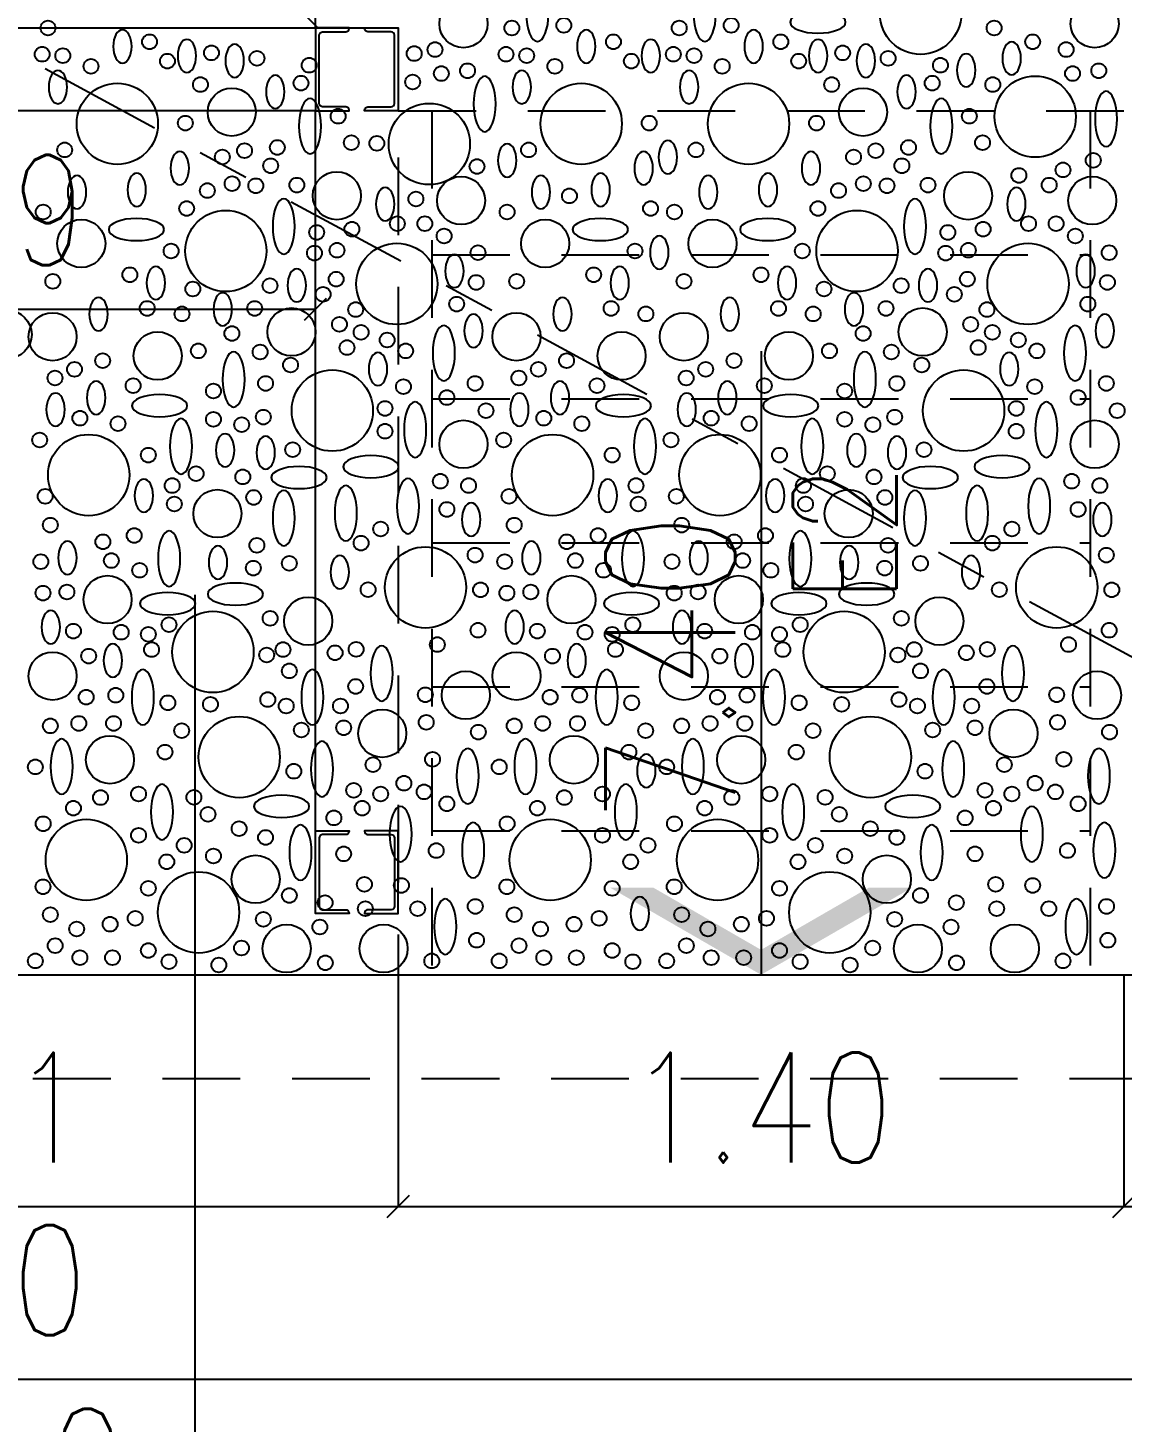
# Model space of a CAD drawing. Extents: x 3 to 114, y 126 to 173.
# Drawn here: x 57.14 to 59.252, y 130.525 to 133.217 of the extents above; entities that cross this region are included whole.
import ezdxf
from ezdxf.enums import TextEntityAlignment as Align

# ---------------------------------------------------------------- set-up
doc = ezdxf.new("R2010")
doc.units = 0
doc.header["$LTSCALE"] = 0.02
doc.header["$MEASUREMENT"] = 0
doc.header["$PDMODE"] = 35
for name, pattern in [('ACAD_ISO10W100', [18, 12, -3, 0, -3]), ('HIDDEN', [9.525, 6.35, -3.175]), ('TRAZOS2', [0.375, 0.25, -0.125])]:
    doc.linetypes.add(name, pattern=pattern)
doc.layers.get('0').update_dxf_attribs({"linetype": 'CONTINUOUS'})
doc.layers.get('Defpoints').update_dxf_attribs({"linetype": 'CONTINUOUS'})
for name, color, linetype in [('-ejes-estruc', 8, 'ACAD_ISO10W100'), ('-LOCAL-TXT', 3, 'CONTINUOUS'), ('10-2-COTA-ACUM-100', 2, 'CONTINUOUS'), ('10-COTA-PARC-100', 4, 'CONTINUOUS'), ('hatch', 252, 'CONTINUOUS'), ('perf', 4, 'CONTINUOUS'), ('piedras', 8, 'CONTINUOUS'), ('PROYECCION', 7, 'HIDDEN'), ('VISTA-3', 8, 'CONTINUOUS')]:
    doc.layers.add(name, color=color, linetype=linetype)
doc.styles.add('COTAS', font='ROMANS.shx', dxfattribs={"width": 0.8})
doc.dimstyles.new('COTA-S-S-2-50', dxfattribs={"dimscale": 0.5, "dimtxt": 0.25, "dimasz": 0.05, "dimexe": 0, "dimexo": 0, "dimgap": 0.1, "dimtad": 1, "dimzin": 4, "dimdsep": 46, "dimtxsty": 'COTAS', "dimblk": 'OBLIQUE', "dimblk1": 'NONE', "dimblk2": 'M2_COTA', "dimcen": 0.1, "dimclrd": 2, "dimclre": 2, "dimclrt": 2, "dimadec": 0, "dimazin": 0, "dimtfac": 1, "dimtix": 1, "dimtmove": 2, "dimatfit": 3, "dimldrblk": 'M2_COTA', "dimfxl": 0, "dimtolj": 1, "dimtzin": 0, "dimarcsym": 0})

# ---------------------------------------------------------------- blocks, each defined once
blk = doc.blocks.new('_OBLIQUE')
at = {"color": 0, "linetype": 'ByBlock'}
blk.add_line((-0.5, -0.5), (0.5, 0.5), dxfattribs=at)
blk = doc.blocks.new('*D19')
at = {"layer": '10-COTA-PARC-100', "color": 2, "lineweight": -2}
for p, q in [((47.95, 131.0687), (47.95, 130.2528)), ((66.05, 131.0687), (66.05, 130.2528)), ((47.95, 130.2528), (66.05, 130.2528))]:
    blk.add_line(p, q, dxfattribs=at)
at = {"layer": 'Defpoints', "color": 0}
for p in [(47.95, 131.0687), (66.05, 131.0687), (66.05, 130.2528)]:
    blk.add_point(p, dxfattribs=at)
at = {"layer": '10-COTA-PARC-100', "color": 2, "lineweight": -2, "xscale": 0.0425, "yscale": 0.0425, "zscale": 0.0425, "rotation": 180}
blk.add_blockref('_OBLIQUE', (47.95, 130.2528), dxfattribs=at)
at = {"layer": '10-COTA-PARC-100', "color": 2, "lineweight": -2, "xscale": 0.0425, "yscale": 0.0425, "zscale": 0.0425}
blk.add_blockref('_OBLIQUE', (66.05, 130.2528), dxfattribs=at)
at = {"layer": '10-COTA-PARC-100', "color": 2, "insert": (57, 130.4441), "char_height": 0.2125, "attachment_point": 5, "style": 'COTAS'}
blk.add_mtext('\\A1;18.10', dxfattribs=at)
blk = doc.blocks.new('_None')
blk = doc.blocks.new('M2_COTA')
for p, q in [((0, 1), (0, -1)), ((-1, 0), (0, 0))]:
    blk.add_line(p, q)
at = {"const_width": 0.2}
blk.add_lwpolyline([(-1, -1), (1, 1)], dxfattribs=at)
blk = doc.blocks.new('FLE-A-ID')
at = {"linetype": 'ByBlock'}
blk.add_line((1.2036, 0), (0, 0), dxfattribs=at)
for points in [[(0.1684, 0.2917), (0.1684, 0.2083), (0, 0), (0.0481, 0)], [(0.1684, -0.2917), (0.1684, -0.2083), (0, 0), (0.0481, 0)]]:
    blk.add_solid(points)
at = {"style": 'COTAS', "width": 0.8}
blk.add_attdef('NUMEJE', (1.2036, 0.2616), '', height=0.2, rotation=180, dxfattribs=at)
blk.add_attdef('ACUTA', text='', height=0.25, rotation=180, dxfattribs=at).set_placement((0.3333, -0.05), align=Align.RIGHT)
blk = doc.blocks.new('*D31')
at = {"layer": '10-COTA-PARC-100', "color": 2, "lineweight": -2}
for p, q in [((53.85, 131.1887), (53.85, 130.6078)), ((60.15, 131.1887), (60.15, 130.6078)), ((53.85, 130.6078), (60.15, 130.6078))]:
    blk.add_line(p, q, dxfattribs=at)
at = {"layer": 'Defpoints', "color": 0}
for p in [(53.85, 131.1887), (60.15, 131.1887), (60.15, 130.6078)]:
    blk.add_point(p, dxfattribs=at)
at = {"layer": '10-COTA-PARC-100', "color": 2, "lineweight": -2, "xscale": 0.0425, "yscale": 0.0425, "zscale": 0.0425, "rotation": 180}
blk.add_blockref('_OBLIQUE', (53.85, 130.6078), dxfattribs=at)
at = {"layer": '10-COTA-PARC-100', "color": 2, "lineweight": -2, "xscale": 0.0425, "yscale": 0.0425, "zscale": 0.0425}
blk.add_blockref('_OBLIQUE', (60.15, 130.6078), dxfattribs=at)
at = {"layer": '10-COTA-PARC-100', "color": 2, "insert": (57, 130.7991), "char_height": 0.2125, "attachment_point": 5, "style": 'COTAS'}
blk.add_mtext('\\A1;6.30', dxfattribs=at)
blk = doc.blocks.new('*D33')
at = {"layer": '10-COTA-PARC-100', "color": 2, "lineweight": -2}
for p, q in [((56.305, 132.3617), (56.305, 132.6739)), ((56.305, 132.6739), (57.695, 132.6739)), ((57.695, 132.3617), (57.695, 132.6739))]:
    blk.add_line(p, q, dxfattribs=at)
at = {"layer": 'Defpoints', "color": 0}
for p in [(57.695, 132.6739), (56.305, 132.3617), (57.695, 132.3617)]:
    blk.add_point(p, dxfattribs=at)
at = {"layer": '10-COTA-PARC-100', "color": 2, "lineweight": -2, "xscale": 0.0425, "yscale": 0.0425, "zscale": 0.0425, "rotation": 180}
blk.add_blockref('_OBLIQUE', (56.305, 132.6739), dxfattribs=at)
at = {"layer": '10-COTA-PARC-100', "color": 2, "lineweight": -2, "xscale": 0.0425, "yscale": 0.0425, "zscale": 0.0425}
blk.add_blockref('_OBLIQUE', (57.695, 132.6739), dxfattribs=at)
at = {"layer": '10-COTA-PARC-100', "color": 2, "insert": (57, 132.8651), "char_height": 0.2125, "attachment_point": 5, "style": 'COTAS'}
blk.add_mtext('\\A1;1.39', dxfattribs=at)
blk = doc.blocks.new('*D38')
at = {"layer": '10-COTA-PARC-100', "color": 2, "lineweight": -2}
for p, q in [((57.855, 131.3887), (57.855, 130.941)), ((56.145, 131.1775), (56.145, 130.941)), ((56.145, 130.941), (57.855, 130.941))]:
    blk.add_line(p, q, dxfattribs=at)
at = {"layer": 'Defpoints', "color": 0}
for p in [(57.855, 131.3887), (56.145, 131.1775), (57.855, 130.941)]:
    blk.add_point(p, dxfattribs=at)
at = {"layer": '10-COTA-PARC-100', "color": 2, "lineweight": -2, "xscale": 0.0425, "yscale": 0.0425, "zscale": 0.0425, "rotation": 180}
blk.add_blockref('_OBLIQUE', (56.145, 130.941), dxfattribs=at)
at = {"layer": '10-COTA-PARC-100', "color": 2, "lineweight": -2, "xscale": 0.0425, "yscale": 0.0425, "zscale": 0.0425}
blk.add_blockref('_OBLIQUE', (57.855, 130.941), dxfattribs=at)
at = {"layer": '10-COTA-PARC-100', "color": 2, "insert": (57, 131.1322), "char_height": 0.2125, "attachment_point": 5, "style": 'COTAS'}
blk.add_mtext('\\A1;1.71', dxfattribs=at)
blk = doc.blocks.new('*D39')
at = {"layer": '10-COTA-PARC-100', "color": 2, "lineweight": -2}
for p, q in [((57.855, 131.3887), (57.855, 130.941)), ((59.255, 131.3887), (59.255, 130.941)), ((57.855, 130.941), (59.255, 130.941))]:
    blk.add_line(p, q, dxfattribs=at)
at = {"layer": 'Defpoints', "color": 0}
for p in [(57.855, 131.3887), (59.255, 131.3887), (59.255, 130.941)]:
    blk.add_point(p, dxfattribs=at)
at = {"layer": '10-COTA-PARC-100', "color": 2, "lineweight": -2, "xscale": 0.0425, "yscale": 0.0425, "zscale": 0.0425, "rotation": 180}
blk.add_blockref('_OBLIQUE', (57.855, 130.941), dxfattribs=at)
at = {"layer": '10-COTA-PARC-100', "color": 2, "lineweight": -2, "xscale": 0.0425, "yscale": 0.0425, "zscale": 0.0425}
blk.add_blockref('_OBLIQUE', (59.255, 130.941), dxfattribs=at)
at = {"layer": '10-COTA-PARC-100', "color": 2, "insert": (58.555, 131.1322), "char_height": 0.2125, "attachment_point": 5, "style": 'COTAS'}
blk.add_mtext('\\A1;1.40', dxfattribs=at)
blk = doc.blocks.new('*D40')
at = {"layer": '10-COTA-PARC-100', "color": 2, "lineweight": -2}
for p, q in [((59.255, 131.3887), (59.255, 130.941)), ((59.85, 131.1887), (59.85, 130.941)), ((59.255, 130.941), (59.85, 130.941))]:
    blk.add_line(p, q, dxfattribs=at)
at = {"layer": 'Defpoints', "color": 0}
for p in [(59.255, 131.3887), (59.85, 131.1887), (59.85, 130.941)]:
    blk.add_point(p, dxfattribs=at)
at = {"layer": '10-COTA-PARC-100', "color": 2, "lineweight": -2, "xscale": 0.0425, "yscale": 0.0425, "zscale": 0.0425, "rotation": 180}
blk.add_blockref('_OBLIQUE', (59.255, 130.941), dxfattribs=at)
at = {"layer": '10-COTA-PARC-100', "color": 2, "lineweight": -2, "xscale": 0.0425, "yscale": 0.0425, "zscale": 0.0425}
blk.add_blockref('_OBLIQUE', (59.85, 130.941), dxfattribs=at)
at = {"layer": '10-COTA-PARC-100', "color": 2, "insert": (59.5525, 131.1322), "char_height": 0.2125, "attachment_point": 5, "style": 'COTAS'}
blk.add_mtext('\\A1;.59', dxfattribs=at)

msp = doc.modelspace()

# ---------------------------------------------------------------- linework, layer by layer
at = {"layer": '-ejes-estruc'}
msp.add_line((53.85, 134.9387), (59.85, 131.6887), dxfattribs=at)
at = {"layer": '-LOCAL-TXT', "color": 7}
msp.add_line((57.4633, 129.7577), (57.4633, 132.1221), dxfattribs=at)
msp.add_line((56.145, 131.3887), (59.85, 131.3887))
at = {"color": 2, "linetype": 'TRAZOS2', "ltscale": 30}
msp.add_line((54.15, 131.1887), (59.85, 131.1887), dxfattribs=at)
at = {"color": 5}
msp.add_lwpolyline([(56.3, 134.6167), (56.9293, 133.9874), (57.0707, 133.9874), (56.9293, 133.846), (57.0707, 133.846), (57.7, 133.2167)], dxfattribs=at)
at = {"layer": 'hatch', "color": 7}
msp.add_line((56.145, 133.2167), (57.855, 133.2167), dxfattribs=at)
at = {"layer": 'perf'}
for points in [[(57.7535, 133.0642), (57.709, 133.0642, -0.414214), (57.7025, 133.0707), (57.7025, 133.2027, -0.414214), (57.709, 133.2092), (57.7535, 133.2092, 0.414214), (57.76, 133.2157), (57.76, 133.2167), (57.695, 133.2167), (57.695, 133.0567), (57.76, 133.0567), (57.76, 133.0577, 0.414214)], [(57.7965, 133.0642), (57.841, 133.0642, 0.414214), (57.8475, 133.0707), (57.8475, 133.2027, 0.414214), (57.841, 133.2092), (57.7965, 133.2092, -0.414214), (57.79, 133.2157), (57.79, 133.2167), (57.855, 133.2167), (57.855, 133.0567), (57.79, 133.0567), (57.79, 133.0577, -0.414214)], [(57.7535, 131.6592), (57.709, 131.6592, 0.414214), (57.7025, 131.6527), (57.7025, 131.5207, 0.414214), (57.709, 131.5142), (57.7535, 131.5142, -0.414214), (57.76, 131.5077), (57.76, 131.5067), (57.695, 131.5067), (57.695, 131.6667), (57.76, 131.6667), (57.76, 131.6657, -0.414214)], [(57.7965, 131.6592), (57.841, 131.6592, -0.414214), (57.8475, 131.6527), (57.8475, 131.5207, -0.414214), (57.841, 131.5142), (57.7965, 131.5142, 0.414214), (57.79, 131.5077), (57.79, 131.5067), (57.855, 131.5067), (57.855, 131.6667), (57.79, 131.6667), (57.79, 131.6657, 0.414214)]]:
    msp.add_lwpolyline(points, format="xyb", close=True, dxfattribs=at)
at = {"layer": 'piedras', "color": 26}
for centre, radius in [((58.8628, 133.2438), 0.0784), ((57.9807, 133.2248), 0.0464), ((59.1987, 133.2248), 0.0464), ((57.179, 133.2164), 0.0143), ((58.0741, 133.2164), 0.0143), ((58.1744, 133.2217), 0.0143), ((58.3971, 133.2164), 0.0143), ((58.4973, 133.2217), 0.0143), ((59.0047, 133.2164), 0.0143), ((57.375, 133.1898), 0.0143), ((57.9257, 133.1749), 0.0143), ((58.2701, 133.1898), 0.0143), ((58.593, 133.1898), 0.0143), ((59.0791, 133.1898), 0.0143), ((59.1437, 133.1749), 0.0143), ((57.1678, 133.1658), 0.0143), ((57.2076, 133.1632), 0.0143), ((57.4095, 133.1525), 0.0143), ((57.4945, 133.1685), 0.0143), ((57.5822, 133.1579), 0.0143), ((57.6831, 133.1446), 0.0143), ((57.8857, 133.1672), 0.0143), ((58.0629, 133.1658), 0.0143), ((58.1027, 133.1632), 0.0143), ((58.3046, 133.1525), 0.0143), ((58.3858, 133.1658), 0.0143), ((58.4256, 133.1632), 0.0143), ((58.6275, 133.1525), 0.0143), ((58.7125, 133.1685), 0.0143), ((58.8002, 133.1579), 0.0143), ((58.9011, 133.1446), 0.0143), ((57.262, 133.1426), 0.0143), ((57.9381, 133.1286), 0.0143), ((57.9886, 133.1339), 0.0143), ((58.1571, 133.1426), 0.0143), ((58.48, 133.1426), 0.0143), ((59.1561, 133.1286), 0.0143), ((59.2066, 133.1339), 0.0143), ((57.3129, 133.0315), 0.0784), ((57.4732, 133.1073), 0.0143), ((57.6672, 133.11), 0.0143), ((57.8826, 133.1123), 0.0143), ((58.208, 133.0315), 0.0784), ((58.5309, 133.0315), 0.0784), ((58.6913, 133.1073), 0.0143), ((58.8852, 133.11), 0.0143), ((59.0021, 133.1073), 0.0143), ((59.084, 133.0454), 0.0784), ((57.5336, 133.0541), 0.0464), ((58.7517, 133.0541), 0.0464), ((57.7389, 133.0462), 0.0143), ((57.9149, 132.9925), 0.0784), ((58.9569, 133.0462), 0.0143), ((57.444, 133.0329), 0.0143), ((58.3391, 133.0329), 0.0143), ((58.662, 133.0329), 0.0143), ((57.6215, 132.9858), 0.0143), ((57.7644, 132.995), 0.0143), ((57.8136, 132.9938), 0.0143), ((58.8395, 132.9858), 0.0143), ((58.9824, 132.995), 0.0143), ((57.2113, 132.9811), 0.0143), ((57.5155, 132.9673), 0.0143), ((57.5583, 132.9797), 0.0143), ((58.1064, 132.9811), 0.0143), ((58.4293, 132.9811), 0.0143), ((58.7335, 132.9673), 0.0143), ((58.7763, 132.9797), 0.0143), ((59.196, 132.9611), 0.0143), ((57.6087, 132.9505), 0.0143), ((58.0069, 132.9491), 0.0143), ((58.8267, 132.9505), 0.0143), ((59.0525, 132.9318), 0.0143), ((59.1375, 132.9425), 0.0143), ((57.4865, 132.9026), 0.0143), ((57.5343, 132.9159), 0.0143), ((57.58, 132.9119), 0.0143), ((57.6592, 132.9132), 0.0143), ((57.7364, 132.8926), 0.0464), ((57.9761, 132.8834), 0.0464), ((58.7045, 132.9026), 0.0143), ((58.7524, 132.9159), 0.0143), ((58.7981, 132.9119), 0.0143), ((58.8772, 132.9132), 0.0143), ((58.9545, 132.8926), 0.0464), ((59.111, 132.9132), 0.0143), ((59.1941, 132.8834), 0.0464), ((57.889, 132.8863), 0.0143), ((58.1852, 132.8924), 0.0143), ((57.1698, 132.8612), 0.0143), ((57.4467, 132.868), 0.0143), ((57.5222, 132.7859), 0.0784), ((58.0649, 132.8612), 0.0143), ((58.3418, 132.868), 0.0143), ((58.3878, 132.8612), 0.0143), ((58.6647, 132.868), 0.0143), ((58.7402, 132.7859), 0.0784), ((57.2433, 132.8004), 0.0464), ((57.6974, 132.8218), 0.0143), ((57.7655, 132.8281), 0.0143), ((57.8531, 132.8388), 0.0143), ((57.9062, 132.8388), 0.0143), ((58.1384, 132.8004), 0.0464), ((58.4613, 132.8004), 0.0464), ((58.9154, 132.8218), 0.0143), ((58.9835, 132.8281), 0.0143), ((59.0711, 132.8388), 0.0143), ((59.1243, 132.8388), 0.0143), ((57.9434, 132.8148), 0.0143), ((59.1615, 132.8148), 0.0143), ((57.4166, 132.7861), 0.0143), ((57.6932, 132.7819), 0.0143), ((57.7367, 132.7874), 0.0143), ((57.8522, 132.7224), 0.0784), ((58.0087, 132.7827), 0.0143), ((58.3117, 132.7861), 0.0143), ((58.6346, 132.7861), 0.0143), ((58.9112, 132.7819), 0.0143), ((58.9548, 132.7874), 0.0143), ((59.0702, 132.7224), 0.0784), ((59.2267, 132.7827), 0.0143), ((57.1883, 132.7274), 0.0143), ((57.337, 132.74), 0.0143), ((57.6073, 132.719), 0.0143), ((57.7351, 132.7316), 0.0143), ((58.0053, 132.7253), 0.0143), ((58.0833, 132.7274), 0.0143), ((58.2321, 132.74), 0.0143), ((58.4063, 132.7274), 0.0143), ((58.555, 132.74), 0.0143), ((58.8253, 132.719), 0.0143), ((58.9531, 132.7316), 0.0143), ((59.2233, 132.7253), 0.0143), ((57.4585, 132.7127), 0.0143), ((57.7099, 132.7022), 0.0143), ((58.6765, 132.7127), 0.0143), ((58.9279, 132.7022), 0.0143), ((57.3705, 132.675), 0.0143), ((57.4376, 132.6645), 0.0143), ((57.5779, 132.675), 0.0143), ((57.6489, 132.6297), 0.0464), ((57.7728, 132.6729), 0.0143), ((57.9676, 132.6834), 0.0143), ((58.2656, 132.675), 0.0143), ((58.3327, 132.6645), 0.0143), ((58.5886, 132.675), 0.0143), ((58.6556, 132.6645), 0.0143), ((58.796, 132.675), 0.0143), ((58.8669, 132.6297), 0.0464), ((58.9908, 132.6729), 0.0143), ((59.1856, 132.6834), 0.0143), ((57.1012, 132.6248), 0.0464), ((57.1879, 132.6204), 0.0464), ((57.7414, 132.6443), 0.0143), ((58.083, 132.6204), 0.0464), ((58.406, 132.6204), 0.0464), ((58.9594, 132.6443), 0.0143), ((57.3907, 132.5835), 0.0464), ((57.5339, 132.6267), 0.0143), ((57.7832, 132.6288), 0.0143), ((57.8335, 132.6141), 0.0143), ((58.2858, 132.5835), 0.0464), ((58.6088, 132.5835), 0.0464), ((58.752, 132.6267), 0.0143), ((59.0013, 132.6288), 0.0143), ((59.0515, 132.6141), 0.0143), ((57.469, 132.5932), 0.0143), ((57.5884, 132.5911), 0.0143), ((57.756, 132.5995), 0.0143), ((57.8691, 132.5932), 0.0143), ((58.687, 132.5932), 0.0143), ((58.8064, 132.5911), 0.0143), ((58.974, 132.5995), 0.0143), ((59.0872, 132.5932), 0.0143), ((57.2302, 132.5575), 0.0143), ((57.2846, 132.5743), 0.0143), ((57.6471, 132.5659), 0.0143), ((58.1253, 132.5575), 0.0143), ((58.1797, 132.5743), 0.0143), ((58.4482, 132.5575), 0.0143), ((58.5027, 132.5743), 0.0143), ((58.8651, 132.5659), 0.0143), ((57.1925, 132.5408), 0.0143), ((57.3433, 132.5261), 0.0143), ((57.5989, 132.5303), 0.0143), ((57.7277, 132.4779), 0.0784), ((58.0032, 132.5303), 0.0143), ((58.0876, 132.5408), 0.0143), ((58.2384, 132.5261), 0.0143), ((58.4105, 132.5408), 0.0143), ((58.5613, 132.5261), 0.0143), ((58.8169, 132.5303), 0.0143), ((58.9458, 132.4779), 0.0784), ((59.2212, 132.5303), 0.0143), ((57.4983, 132.5156), 0.0143), ((57.8649, 132.524), 0.0143), ((57.9487, 132.503), 0.0143), ((58.7163, 132.5156), 0.0143), ((59.083, 132.524), 0.0143), ((59.1668, 132.503), 0.0143), ((57.8293, 132.482), 0.0143), ((58.0242, 132.4778), 0.0143), ((59.0474, 132.482), 0.0143), ((59.2422, 132.4778), 0.0143), ((57.2406, 132.4632), 0.0143), ((57.314, 132.4527), 0.0143), ((57.4983, 132.4611), 0.0143), ((57.5528, 132.4506), 0.0143), ((57.5947, 132.4653), 0.0143), ((57.9807, 132.4128), 0.0464), ((58.1357, 132.4632), 0.0143), ((58.2091, 132.4527), 0.0143), ((58.4587, 132.4632), 0.0143), ((58.532, 132.4527), 0.0143), ((58.7163, 132.4611), 0.0143), ((58.7708, 132.4506), 0.0143), ((58.8127, 132.4653), 0.0143), ((59.1987, 132.4128), 0.0464), ((57.1631, 132.4212), 0.0143), ((57.8293, 132.438), 0.0143), ((58.0582, 132.4212), 0.0143), ((58.3811, 132.4212), 0.0143), ((59.0474, 132.438), 0.0143), ((57.2576, 132.3533), 0.0784), ((57.3726, 132.3919), 0.0143), ((57.6513, 132.4023), 0.0143), ((58.1527, 132.3533), 0.0784), ((58.2677, 132.3919), 0.0143), ((58.4756, 132.3533), 0.0784), ((58.5906, 132.3919), 0.0143), ((58.8693, 132.4023), 0.0143), ((57.4648, 132.3562), 0.0143), ((57.5549, 132.3499), 0.0143), ((57.9362, 132.3415), 0.0143), ((58.6828, 132.3562), 0.0143), ((58.7729, 132.3499), 0.0143), ((59.1542, 132.3415), 0.0143), ((57.1736, 132.3122), 0.0143), ((57.4187, 132.3331), 0.0143), ((57.506, 132.279), 0.0464), ((57.9906, 132.3331), 0.0143), ((58.0687, 132.3122), 0.0143), ((58.3138, 132.3331), 0.0143), ((58.3916, 132.3122), 0.0143), ((58.6367, 132.3331), 0.0143), ((58.724, 132.279), 0.0464), ((59.2087, 132.3331), 0.0143), ((57.4229, 132.2975), 0.0143), ((57.5758, 132.3101), 0.0143), ((57.9487, 132.287), 0.0143), ((58.318, 132.2975), 0.0143), ((58.6409, 132.2975), 0.0143), ((58.7939, 132.3101), 0.0143), ((59.1668, 132.287), 0.0143), ((57.1836, 132.2568), 0.0143), ((58.0787, 132.2568), 0.0143), ((58.4017, 132.2568), 0.0143), ((57.3454, 132.2367), 0.0143), ((57.821, 132.2493), 0.0143), ((58.2405, 132.2367), 0.0143), ((58.5634, 132.2367), 0.0143), ((59.039, 132.2493), 0.0143), ((57.285, 132.2245), 0.0143), ((57.5821, 132.2178), 0.0143), ((57.7832, 132.222), 0.0143), ((58.1801, 132.2245), 0.0143), ((58.5031, 132.2245), 0.0143), ((58.8001, 132.2178), 0.0143), ((59.0013, 132.222), 0.0143), ((57.1652, 132.1863), 0.0143), ((57.3014, 132.1884), 0.0143), ((57.6446, 132.183), 0.0143), ((57.9075, 132.1365), 0.0784), ((58.0032, 132.1989), 0.0143), ((58.0603, 132.1863), 0.0143), ((58.1965, 132.1884), 0.0143), ((58.3832, 132.1863), 0.0143), ((58.5194, 132.1884), 0.0143), ((58.8626, 132.183), 0.0143), ((59.1255, 132.1365), 0.0784), ((59.2212, 132.1989), 0.0143), ((57.3559, 132.1696), 0.0143), ((57.5754, 132.1737), 0.0143), ((58.251, 132.1696), 0.0143), ((58.5739, 132.1696), 0.0143), ((58.7934, 132.1737), 0.0143), ((57.1694, 132.1255), 0.0143), ((57.2155, 132.1276), 0.0143), ((57.294, 132.1129), 0.0464), ((57.7967, 132.1322), 0.0143), ((58.0137, 132.1318), 0.0143), ((58.0645, 132.1255), 0.0143), ((58.1106, 132.1276), 0.0143), ((58.1891, 132.1129), 0.0464), ((58.3874, 132.1255), 0.0143), ((58.4335, 132.1276), 0.0143), ((58.512, 132.1129), 0.0464), ((59.0147, 132.1322), 0.0143), ((59.2317, 132.1318), 0.0143), ((57.6811, 132.0714), 0.0464), ((58.8991, 132.0714), 0.0464), ((57.4973, 132.0119), 0.0784), ((57.6077, 132.0768), 0.0143), ((58.7153, 132.0119), 0.0784), ((58.8257, 132.0768), 0.0143), ((57.2281, 132.0521), 0.0143), ((57.3203, 132.05), 0.0143), ((57.3726, 132.0458), 0.0143), ((57.4124, 132.0647), 0.0143), ((58.0087, 132.0538), 0.0143), ((58.1232, 132.0521), 0.0143), ((58.2153, 132.05), 0.0143), ((58.2677, 132.0458), 0.0143), ((58.3075, 132.0647), 0.0143), ((58.4461, 132.0521), 0.0143), ((58.5383, 132.05), 0.0143), ((58.5906, 132.0458), 0.0143), ((58.6305, 132.0647), 0.0143), ((59.2267, 132.0538), 0.0143), ((57.3789, 132.0165), 0.0143), ((57.6324, 132.0165), 0.0143), ((57.7736, 132.0169), 0.0143), ((57.9303, 132.0261), 0.0143), ((58.274, 132.0165), 0.0143), ((58.5969, 132.0165), 0.0143), ((58.8504, 132.0165), 0.0143), ((58.9916, 132.0169), 0.0143), ((59.1483, 132.0261), 0.0143), ((57.1879, 131.9653), 0.0464), ((57.2574, 132.0039), 0.0143), ((57.601, 132.006), 0.0143), ((57.733, 132.0102), 0.0143), ((58.083, 131.9653), 0.0464), ((58.1525, 132.0039), 0.0143), ((58.406, 131.9653), 0.0464), ((58.4754, 132.0039), 0.0143), ((58.819, 132.006), 0.0143), ((58.951, 132.0102), 0.0143), ((57.6446, 131.9753), 0.0143), ((57.9853, 131.9284), 0.0464), ((58.8626, 131.9753), 0.0143), ((59.2033, 131.9284), 0.0464), ((57.7728, 131.9452), 0.0143), ((58.9908, 131.9452), 0.0143), ((57.2528, 131.9246), 0.0143), ((57.3098, 131.9284), 0.0143), ((57.4103, 131.9137), 0.0143), ((57.4925, 131.9108), 0.0143), ((57.6031, 131.92), 0.0143), ((57.6387, 131.9074), 0.0143), ((57.7434, 131.9074), 0.0143), ((57.9073, 131.9292), 0.0143), ((58.1479, 131.9246), 0.0143), ((58.2049, 131.9284), 0.0143), ((58.3054, 131.9137), 0.0143), ((58.4708, 131.9246), 0.0143), ((58.5278, 131.9284), 0.0143), ((58.6284, 131.9137), 0.0143), ((58.7105, 131.9108), 0.0143), ((58.8211, 131.92), 0.0143), ((58.8567, 131.9074), 0.0143), ((58.9615, 131.9074), 0.0143), ((59.1253, 131.9292), 0.0143), ((57.824, 131.8546), 0.0464), ((59.042, 131.8546), 0.0464), ((57.1836, 131.8692), 0.0143), ((57.2385, 131.8739), 0.0143), ((57.3056, 131.8739), 0.0143), ((57.4371, 131.86), 0.0143), ((57.548, 131.8089), 0.0784), ((57.668, 131.8613), 0.0143), ((57.7497, 131.8655), 0.0143), ((57.9089, 131.876), 0.0143), ((58.0095, 131.8571), 0.0143), ((58.0787, 131.8692), 0.0143), ((58.1336, 131.8739), 0.0143), ((58.2007, 131.8739), 0.0143), ((58.3322, 131.86), 0.0143), ((58.4017, 131.8692), 0.0143), ((58.4566, 131.8739), 0.0143), ((58.5236, 131.8739), 0.0143), ((58.6552, 131.86), 0.0143), ((58.766, 131.8089), 0.0784), ((58.886, 131.8613), 0.0143), ((58.9677, 131.8655), 0.0143), ((59.127, 131.876), 0.0143), ((59.2275, 131.8571), 0.0143), ((57.2986, 131.8038), 0.0464), ((58.1937, 131.8038), 0.0464), ((58.5166, 131.8038), 0.0464), ((57.4049, 131.8185), 0.0143), ((57.9211, 131.8046), 0.0143), ((58.3, 131.8185), 0.0143), ((58.6229, 131.8185), 0.0143), ((59.1391, 131.8046), 0.0143), ((57.1547, 131.79), 0.0143), ((57.6534, 131.7816), 0.0143), ((57.8063, 131.7942), 0.0143), ((58.0498, 131.79), 0.0143), ((58.3728, 131.79), 0.0143), ((58.8714, 131.7816), 0.0143), ((59.0243, 131.7942), 0.0143), ((57.8658, 131.7585), 0.0143), ((59.0838, 131.7585), 0.0143), ((57.2804, 131.7308), 0.0143), ((57.3538, 131.7376), 0.0143), ((57.4606, 131.7313), 0.0143), ((57.769, 131.7447), 0.0143), ((57.821, 131.7376), 0.0143), ((57.9048, 131.7418), 0.0143), ((57.9487, 131.7187), 0.0143), ((58.1755, 131.7308), 0.0143), ((58.2489, 131.7376), 0.0143), ((58.4985, 131.7308), 0.0143), ((58.5718, 131.7376), 0.0143), ((58.6786, 131.7313), 0.0143), ((58.987, 131.7447), 0.0143), ((59.039, 131.7376), 0.0143), ((59.1228, 131.7418), 0.0143), ((59.1668, 131.7187), 0.0143), ((57.2281, 131.7103), 0.0143), ((57.4878, 131.6985), 0.0143), ((57.7307, 131.6915), 0.0143), ((57.7853, 131.7103), 0.0143), ((58.1232, 131.7103), 0.0143), ((58.4461, 131.7103), 0.0143), ((58.7059, 131.6985), 0.0143), ((58.9488, 131.6915), 0.0143), ((59.0034, 131.7103), 0.0143), ((57.1698, 131.6801), 0.0143), ((57.253, 131.6105), 0.0784), ((57.5478, 131.6708), 0.0143), ((58.0649, 131.6801), 0.0143), ((58.1481, 131.6105), 0.0784), ((58.3878, 131.6801), 0.0143), ((58.471, 131.6105), 0.0784), ((58.7658, 131.6708), 0.0143), ((57.3538, 131.6579), 0.0143), ((57.4418, 131.6385), 0.0143), ((57.5989, 131.6537), 0.0143), ((58.2489, 131.6579), 0.0143), ((58.3369, 131.6385), 0.0143), ((58.5718, 131.6579), 0.0143), ((58.6598, 131.6385), 0.0143), ((58.8169, 131.6537), 0.0143), ((57.4983, 131.618), 0.0143), ((57.7497, 131.6221), 0.0143), ((57.9282, 131.6284), 0.0143), ((58.7163, 131.618), 0.0143), ((58.9677, 131.6221), 0.0143), ((59.1462, 131.6284), 0.0143), ((57.4082, 131.6067), 0.0143), ((57.5797, 131.5731), 0.0464), ((58.3033, 131.6067), 0.0143), ((58.6262, 131.6067), 0.0143), ((58.7977, 131.5731), 0.0464), ((57.1694, 131.5585), 0.0143), ((57.4696, 131.509), 0.0784), ((57.7896, 131.5632), 0.0143), ((57.861, 131.5611), 0.0143), ((58.0645, 131.5585), 0.0143), ((58.3874, 131.5585), 0.0143), ((58.6876, 131.509), 0.0784), ((59.0076, 131.5632), 0.0143), ((59.079, 131.5611), 0.0143), ((57.3726, 131.5555), 0.0143), ((57.6446, 131.5417), 0.0143), ((58.2677, 131.5555), 0.0143), ((58.5906, 131.5555), 0.0143), ((58.8626, 131.5417), 0.0143), ((57.1836, 131.5047), 0.0143), ((57.7137, 131.5278), 0.0143), ((57.7915, 131.5163), 0.0143), ((57.8923, 131.5163), 0.0143), ((58.0035, 131.5206), 0.0143), ((58.0787, 131.5047), 0.0143), ((58.4017, 131.5047), 0.0143), ((58.9317, 131.5278), 0.0143), ((59.0095, 131.5163), 0.0143), ((59.1103, 131.5163), 0.0143), ((59.2216, 131.5206), 0.0143), ((57.2343, 131.4771), 0.0143), ((57.2989, 131.4863), 0.0143), ((57.3474, 131.4977), 0.0143), ((57.5946, 131.4956), 0.0143), ((57.7036, 131.4809), 0.0143), ((58.1294, 131.4771), 0.0143), ((58.194, 131.4863), 0.0143), ((58.2425, 131.4977), 0.0143), ((58.4524, 131.4771), 0.0143), ((58.5169, 131.4863), 0.0143), ((58.5654, 131.4977), 0.0143), ((58.8127, 131.4956), 0.0143), ((58.9216, 131.4809), 0.0143), ((57.6396, 131.4393), 0.0464), ((57.8266, 131.4393), 0.0464), ((58.006, 131.4553), 0.0143), ((58.8577, 131.4393), 0.0464), ((59.0446, 131.4393), 0.0464), ((59.2241, 131.4553), 0.0143), ((57.1929, 131.4448), 0.0143), ((57.3726, 131.4355), 0.0143), ((57.5524, 131.4402), 0.0143), ((58.088, 131.4448), 0.0143), ((58.2677, 131.4355), 0.0143), ((58.4109, 131.4448), 0.0143), ((58.5906, 131.4355), 0.0143), ((58.7704, 131.4402), 0.0143), ((57.1547, 131.4154), 0.0143), ((57.2406, 131.4217), 0.0143), ((57.3035, 131.4217), 0.0143), ((57.4124, 131.4138), 0.0143), ((57.5087, 131.4075), 0.0143), ((57.7141, 131.4117), 0.0143), ((57.9196, 131.4154), 0.0143), ((58.0498, 131.4154), 0.0143), ((58.1357, 131.4217), 0.0143), ((58.1986, 131.4217), 0.0143), ((58.3075, 131.4138), 0.0143), ((58.3728, 131.4154), 0.0143), ((58.4587, 131.4217), 0.0143), ((58.5215, 131.4217), 0.0143), ((58.6304, 131.4138), 0.0143), ((58.7268, 131.4075), 0.0143), ((58.9321, 131.4117), 0.0143), ((59.1376, 131.4154), 0.0143)]:
    msp.add_circle(centre, radius, dxfattribs=at)
at = {"layer": 'piedras', "color": 26, "extrusion": (0, 0, -1)}
for centre, major_axis, ratio in [((58.1235, 133.2439), (0, 0.0535), 0.400005), ((58.4464, 133.2439), (0, 0.0535), 0.400005), ((58.6646, 133.2278), (0.0535, 0), 0.400005), ((57.3227, 133.181), (0, 0.0321), 0.555566), ((58.2177, 133.181), (0, 0.0321), 0.555566), ((58.5407, 133.181), (0, 0.0321), 0.555566), ((57.4471, 133.1625), (0, 0.0321), 0.555566), ((58.3422, 133.1625), (0, 0.0321), 0.555566), ((58.6651, 133.1625), (0, 0.0321), 0.555566), ((59.0385, 133.1579), (0, 0.0321), 0.555566), ((57.5393, 133.1533), (0, 0.0321), 0.555566), ((58.7573, 133.1533), (0, 0.0321), 0.555566), ((58.9509, 133.1348), (0, 0.0321), 0.555566), ((57.1982, 133.1025), (0, 0.0321), 0.555566), ((58.0933, 133.1025), (0, 0.0321), 0.555566), ((58.4162, 133.1025), (0, 0.0321), 0.555566), ((57.6176, 133.0933), (0, 0.0321), 0.555566), ((58.0217, 133.0698), (0, 0.0535), 0.400005), ((58.8357, 133.0933), (0, 0.0321), 0.555566), ((57.6847, 133.027), (0, 0.0535), 0.400005), ((58.9027, 133.027), (0, 0.0535), 0.400005), ((59.2208, 133.0409), (0, 0.0535), 0.400005), ((58.3752, 132.9669), (0, 0.0321), 0.555566), ((57.4333, 132.9457), (0, 0.0321), 0.555566), ((58.0651, 132.9609), (0, 0.0321), 0.555566), ((58.3284, 132.9457), (0, 0.0321), 0.555566), ((58.6513, 132.9457), (0, 0.0321), 0.555566), ((57.2351, 132.8995), (0, 0.0321), 0.555566), ((57.3503, 132.9041), (0, 0.0321), 0.555566), ((58.1302, 132.8995), (0, 0.0321), 0.555566), ((58.2454, 132.9041), (0, 0.0321), 0.555566), ((58.4531, 132.8995), (0, 0.0321), 0.555566), ((58.5683, 132.9041), (0, 0.0321), 0.555566), ((57.8297, 132.8764), (0, 0.0321), 0.555566), ((59.0477, 132.8764), (0, 0.0321), 0.555566), ((57.634, 132.8333), (0, 0.0535), 0.400005), ((58.852, 132.8333), (0, 0.0535), 0.400005), ((57.3498, 132.8274), (0.0535, 0), 0.400005), ((58.2449, 132.8274), (0.0535, 0), 0.400005), ((58.5679, 132.8274), (0.0535, 0), 0.400005), ((58.3586, 132.7833), (0, 0.0321), 0.555566), ((57.3872, 132.7242), (0, 0.0321), 0.555566), ((57.9633, 132.7473), (0, 0.0321), 0.555566), ((58.2823, 132.7242), (0, 0.0321), 0.555566), ((58.6052, 132.7242), (0, 0.0321), 0.555566), ((59.1813, 132.7473), (0, 0.0321), 0.555566), ((57.6591, 132.7196), (0, 0.0321), 0.555566), ((58.8771, 132.7196), (0, 0.0321), 0.555566), ((57.5162, 132.6734), (0, 0.0321), 0.555566), ((58.7343, 132.6734), (0, 0.0321), 0.555566), ((57.2766, 132.6642), (0, 0.0321), 0.555566), ((58.1717, 132.6642), (0, 0.0321), 0.555566), ((58.4946, 132.6642), (0, 0.0321), 0.555566), ((58.0002, 132.6319), (0, 0.0321), 0.555566), ((59.2182, 132.6319), (0, 0.0321), 0.555566), ((57.9428, 132.5887), (0, 0.0535), 0.400005), ((59.1608, 132.5887), (0, 0.0535), 0.400005), ((57.5372, 132.538), (0, 0.0535), 0.400005), ((57.8158, 132.5581), (0, 0.0321), 0.555566), ((58.7552, 132.538), (0, 0.0535), 0.400005), ((59.0339, 132.5581), (0, 0.0321), 0.555566), ((57.272, 132.5027), (0, 0.0321), 0.555566), ((58.167, 132.5027), (0, 0.0321), 0.555566), ((58.49, 132.5027), (0, 0.0321), 0.555566), ((57.1936, 132.4797), (0, 0.0321), 0.555566), ((57.3943, 132.4872), (0.0535, 0), 0.400005), ((57.8875, 132.4411), (0, 0.0535), 0.400005), ((58.0887, 132.4797), (0, 0.0321), 0.555566), ((58.2894, 132.4872), (0.0535, 0), 0.400005), ((58.4116, 132.4797), (0, 0.0321), 0.555566), ((58.6123, 132.4872), (0.0535, 0), 0.400005), ((59.1055, 132.4411), (0, 0.0535), 0.400005), ((57.4358, 132.4088), (0, 0.0535), 0.400005), ((58.3309, 132.4088), (0, 0.0535), 0.400005), ((58.6538, 132.4088), (0, 0.0535), 0.400005), ((57.5208, 132.4012), (0, 0.0321), 0.555566), ((58.7389, 132.4012), (0, 0.0321), 0.555566), ((57.5992, 132.3966), (0, 0.0321), 0.555566), ((58.8172, 132.3966), (0, 0.0321), 0.555566), ((57.8021, 132.3695), (0.0535, 0), 0.400005), ((59.0201, 132.3695), (0.0535, 0), 0.400005), ((57.6635, 132.3486), (0.0535, 0), 0.400005), ((58.8816, 132.3486), (0.0535, 0), 0.400005), ((57.3641, 132.3136), (0, 0.0321), 0.555566), ((57.7538, 132.2796), (0, 0.0535), 0.400005), ((57.8737, 132.2934), (0, 0.0535), 0.400005), ((58.2592, 132.3136), (0, 0.0321), 0.555566), ((58.5822, 132.3136), (0, 0.0321), 0.555566), ((58.9719, 132.2796), (0, 0.0535), 0.400005), ((59.0917, 132.2934), (0, 0.0535), 0.400005), ((57.634, 132.2704), (0, 0.0535), 0.400005), ((57.9956, 132.2674), (0, 0.0321), 0.555566), ((58.852, 132.2704), (0, 0.0535), 0.400005), ((59.2136, 132.2674), (0, 0.0321), 0.555566), ((57.4128, 132.1919), (0, 0.0535), 0.400005), ((58.3079, 132.1919), (0, 0.0535), 0.400005), ((58.6308, 132.1919), (0, 0.0535), 0.400005), ((57.2166, 132.1936), (0, 0.0321), 0.555566), ((58.1117, 132.1936), (0, 0.0321), 0.555566), ((58.4347, 132.1936), (0, 0.0321), 0.555566), ((57.507, 132.1844), (0, 0.0321), 0.555566), ((57.7421, 132.1659), (0, 0.0321), 0.555566), ((58.725, 132.1844), (0, 0.0321), 0.555566), ((58.9601, 132.1659), (0, 0.0321), 0.555566), ((57.5407, 132.1235), (0.0535, 0), 0.400005), ((58.7587, 132.1235), (0.0535, 0), 0.400005), ((57.41, 132.1052), (0.0535, 0), 0.400005), ((58.3051, 132.1052), (0.0535, 0), 0.400005), ((58.628, 132.1052), (0.0535, 0), 0.400005), ((57.1844, 132.0598), (0, 0.0321), 0.555566), ((58.0795, 132.0598), (0, 0.0321), 0.555566), ((58.4024, 132.0598), (0, 0.0321), 0.555566), ((57.3042, 131.9952), (0, 0.0321), 0.555566), ((57.823, 131.9705), (0, 0.0535), 0.400005), ((58.1993, 131.9952), (0, 0.0321), 0.555566), ((58.5222, 131.9952), (0, 0.0321), 0.555566), ((59.041, 131.9705), (0, 0.0535), 0.400005), ((57.3621, 131.9244), (0, 0.0535), 0.400005), ((57.6893, 131.9244), (0, 0.0535), 0.400005), ((58.2572, 131.9244), (0, 0.0535), 0.400005), ((58.5801, 131.9244), (0, 0.0535), 0.400005), ((58.9073, 131.9244), (0, 0.0535), 0.400005), ((57.2054, 131.7906), (0, 0.0535), 0.400005), ((58.1005, 131.7906), (0, 0.0535), 0.400005), ((58.4234, 131.7906), (0, 0.0535), 0.400005), ((57.7078, 131.7859), (0, 0.0535), 0.400005), ((57.9889, 131.7721), (0, 0.0535), 0.400005), ((58.3336, 131.7822), (0, 0.0321), 0.555566), ((58.9258, 131.7859), (0, 0.0535), 0.400005), ((59.2069, 131.7721), (0, 0.0535), 0.400005), ((57.3989, 131.7029), (0, 0.0535), 0.400005), ((57.6297, 131.7137), (0.0535, 0), 0.400005), ((58.294, 131.7029), (0, 0.0535), 0.400005), ((58.617, 131.7029), (0, 0.0535), 0.400005), ((58.8477, 131.7137), (0.0535, 0), 0.400005), ((57.8595, 131.6602), (0, 0.0535), 0.400005), ((59.0775, 131.6602), (0, 0.0535), 0.400005), ((57.9994, 131.6291), (0, 0.0535), 0.400005), ((59.2174, 131.6291), (0, 0.0535), 0.400005), ((57.6663, 131.6245), (0, 0.0535), 0.400005), ((58.8843, 131.6245), (0, 0.0535), 0.400005), ((57.9456, 131.4815), (0, 0.0535), 0.400005), ((58.3211, 131.5069), (0, 0.0321), 0.555566), ((59.1637, 131.4815), (0, 0.0535), 0.400005)]:
    msp.add_ellipse(centre, major_axis=major_axis, ratio=ratio, dxfattribs=at)
at = {"layer": 'PROYECCION', "linetype": 'TRAZOS2', "ltscale": 30}
for p, q in [((57.695, 133.2167), (57.695, 134.6167)), ((57.855, 133.2167), (57.855, 131.3887)), ((57.855, 133.0567), (59.255, 133.0567)), ((57.92, 133.0567), (57.92, 131.3887)), ((57.92, 132.7787), (59.19, 132.7787)), ((57.92, 132.5007), (59.19, 132.5007)), ((57.92, 132.2227), (59.19, 132.2227)), ((57.92, 131.9447), (59.19, 131.9447)), ((57.92, 131.6667), (59.19, 131.6667))]:
    msp.add_line(p, q, dxfattribs=at)
msp.add_lwpolyline([(59.19, 133.0567), (59.19, 131.3887)], dxfattribs=at)
at = {"layer": 'VISTA-3'}
for p, q in [((57.695, 133.0567), (56.305, 133.0567)), ((57.695, 131.6667), (57.695, 133.0567))]:
    msp.add_line(p, q, dxfattribs=at)

# ---------------------------------------------------------------- block references
at = {"layer": '10-2-COTA-ACUM-100'}
ref = msp.add_blockref('FLE-A-ID', (58.555, 131.3887), dxfattribs=dict(at, xscale=-1, rotation=269.9999999995505))
ref.add_attrib('ACUTA', '7.40', dxfattribs={"layer": '0', "height": 0.25, "rotation": 90, "style": 'COTAS', "width": 0.8}).set_placement((58.505, 132.2808), align=Align.RIGHT)
ref.add_attrib('NUMEJE', 'E2', (58.8166, 132.1064), dxfattribs={"layer": '0', "height": 0.2, "rotation": 90, "style": 'COTAS', "width": 0.8})

# ---------------------------------------------------------------- dimensions: what is measured, and where the dimension line sits
at = {"layer": '10-COTA-PARC-100'}
for base, p1, p2, picture, middle in [((57.695, 132.6739), (56.305, 132.3617), (57.695, 132.3617), '*D33', (57, 132.8651)), ((57.855, 130.941), (56.145, 131.1775), (57.855, 131.3887), '*D38', (57, 131.1322)), ((59.255, 130.941), (57.855, 131.3887), (59.255, 131.3887), '*D39', (58.555, 131.1322)), ((59.849999999, 130.9409969228), (59.254999999, 131.3887079783), (59.849999999, 131.1887079783), '*D40', (59.552499999, 131.1322469228)), ((60.15, 130.6078), (53.85, 131.1887), (60.15, 131.1887), '*D31', (57, 130.7991)), ((66.05, 130.2528), (47.95, 131.0687), (66.05, 131.0687), '*D19', (57, 130.4441))]:
    dim = msp.add_linear_dim(base=base, p1=p1, p2=p2, dimstyle='COTA-S-S-2-50', override={"dimscale": 0.85}, dxfattribs=at)
    dim.commit()
    dim.dimension.update_dxf_attribs({"geometry": picture, "text_midpoint": middle})

doc.saveas('drawing.dxf')
